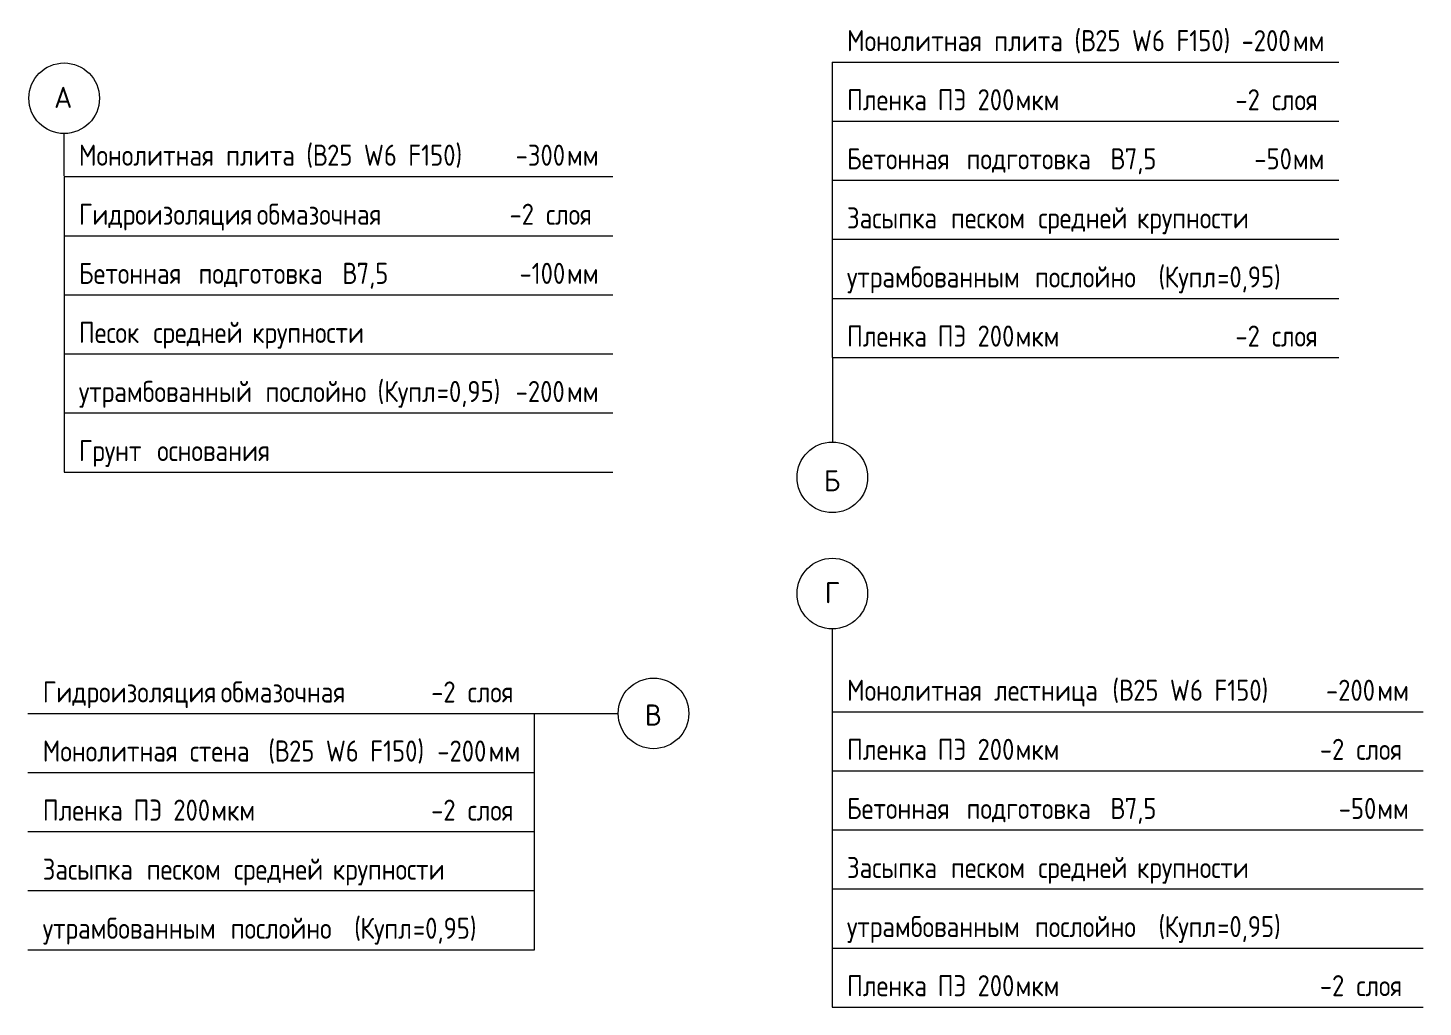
# Model space of a CAD drawing. Header units: millimetres. Extents: x 28039 to 90647, y -4005 to 79470.
# Drawn here: x 76233 to 84496, y -519 to 5282 of the extents above; entities that cross this region are included whole.
import ezdxf

# ---------------------------------------------------------------- set-up
doc = ezdxf.new("R2010")
doc.units = ezdxf.units.MM
doc.layers.add('AA_Vinoska', color=7, linetype='Continuous', lineweight=9)
doc.styles.add('GOST Common_1', font='GOST_Common.ttf', dxfattribs={"height": 125})
doc.styles.add('ISOCPEUR_3', font='isocpeur.TTF', dxfattribs={"width": 0.85, "height": 125})

# ---------------------------------------------------------------- blocks, each defined once
blk = doc.blocks.new('010_Флажок - ФПм-3714634-Флажки')
at = {"layer": 'AA_Vinoska'}
for p, q in [((1548.6, 4401), (1548.6, 4051)), ((1548.6, 4401), (4798.6, 4401)), ((1548.6, 4051), (4798.6, 4051)), ((1548.6, 4051), (1548.6, 3701)), ((1548.6, 3701), (1548.6, 3351)), ((1548.6, 3701), (4798.6, 3701)), ((1548.6, 3351), (1548.6, 3001)), ((1548.6, 3351), (4798.6, 3351)), ((1548.6, 3001), (1548.6, 2651)), ((1548.6, 3001), (4798.6, 3001)), ((1548.6, 2651), (4798.6, 2651))]:
    blk.add_line(p, q, dxfattribs=at)
blk = doc.blocks.new('010_Флажок - ППм-3714639-Флажки')
at = {"layer": 'AA_Vinoska'}
for p, q in [((6097.8, 5079.5), (6097.8, 4729.5)), ((6097.8, 5079.5), (9097.8, 5079.5)), ((6097.8, 4729.5), (9097.8, 4729.5)), ((6097.8, 4729.5), (6097.8, 4379.5)), ((6097.8, 4379.5), (6097.8, 4029.5)), ((6097.8, 4379.5), (9097.8, 4379.5)), ((6097.8, 4029.5), (6097.8, 3679.5)), ((6097.8, 4029.5), (9097.8, 4029.5)), ((6097.8, 3679.5), (6097.8, 3329.5)), ((6097.8, 3679.5), (9097.8, 3679.5)), ((6097.8, 3329.5), (9097.8, 3329.5))]:
    blk.add_line(p, q, dxfattribs=at)
blk = doc.blocks.new('010_Флажок - СТм-3714792-Флажки')
at = {"layer": 'AA_Vinoska'}
for p, q in [((1334.6, 1221.1), (4334.6, 1221.1)), ((4334.6, 871.1), (4334.6, 1221.1)), ((1334.6, 871.1), (4334.6, 871.1)), ((4334.6, 521.1), (4334.6, 871.1)), ((1334.6, 521.1), (4334.6, 521.1)), ((4334.6, 171.1), (4334.6, 521.1)), ((1334.6, 171.1), (4334.6, 171.1)), ((4334.6, -178.9), (4334.6, 171.1)), ((1334.6, -178.9), (4334.6, -178.9))]:
    blk.add_line(p, q, dxfattribs=at)
blk = doc.blocks.new('010_Флажок только номер _ТиповАннот_ - Узел В-3714961-Флажки')
at = {"layer": 'AA_Vinoska'}
blk.add_line((4331, 1221.1), (4831, 1221.1), dxfattribs=at)
blk.add_circle((5040, 1221.1), 209.1, dxfattribs=at)
blk = doc.blocks.new('010_Флажок - МЛм-3715258-Флажки')
at = {"layer": 'AA_Vinoska'}
for p, q in [((6097.8, 1231.1), (6097.8, 881.1)), ((6097.8, 1231.1), (9597.8, 1231.1)), ((6097.8, 881.1), (9597.8, 881.1)), ((6097.8, 881.1), (6097.8, 531.1)), ((6097.8, 531.1), (6097.8, 181.1)), ((6097.8, 531.1), (9597.8, 531.1)), ((6097.8, 181.1), (6097.8, -168.9)), ((6097.8, 181.1), (9597.8, 181.1)), ((6097.8, -168.9), (6097.8, -518.9)), ((6097.8, -168.9), (9597.8, -168.9)), ((6097.8, -518.9), (9597.8, -518.9))]:
    blk.add_line(p, q, dxfattribs=at)
blk = doc.blocks.new('010_Флажок только номер _ТиповАннот_ - Узел Г-3715211-Флажки')
at = {"layer": 'AA_Vinoska'}
blk.add_line((6099, 1221.8), (6099, 1721.8), dxfattribs=at)
blk.add_circle((6099, 1930.9), 209.1, dxfattribs=at)
blk = doc.blocks.new('010_Флажок только номер _ТиповАннот_ - Узел А-3718539-Флажки')
at = {"layer": 'AA_Vinoska'}
blk.add_line((1549.2, 4406.2), (1549.2, 4656.2), dxfattribs=at)
blk.add_circle((1549.2, 4865.2), 209.1, dxfattribs=at)
blk = doc.blocks.new('010_Флажок только номер _ТиповАннот_ - Узел Б-3718552-Флажки')
at = {"layer": 'AA_Vinoska'}
blk.add_line((6099, 3328.6), (6099, 2828.6), dxfattribs=at)
blk.add_circle((6099, 2619.5), 209.1, dxfattribs=at)

msp = doc.modelspace()

# ---------------------------------------------------------------- block references
at = {"layer": 'AA_Vinoska'}
for name in ['010_Флажок только номер _ТиповАннот_ - Узел А-3718539-Флажки', '010_Флажок - ППм-3714639-Флажки', '010_Флажок - ФПм-3714634-Флажки', '010_Флажок только номер _ТиповАннот_ - Узел Б-3718552-Флажки', '010_Флажок только номер _ТиповАннот_ - Узел Г-3715211-Флажки', '010_Флажок только номер _ТиповАннот_ - Узел В-3714961-Флажки', '010_Флажок - СТм-3714792-Флажки', '010_Флажок - МЛм-3715258-Флажки']:
    msp.add_blockref(name, (74898.4899, 0), dxfattribs=at)

# ---------------------------------------------------------------- texts
at = {"layer": 'AA_Vinoska', "char_height": 125, "attachment_point": 1}
for s, insert, width, style in [('Монолитная', (81084.2116, 5268.9844), 977.858328, 'ISOCPEUR_3'), ('\\fISOCPEUR|b0|i0|c204|p34|;\\W.85; ', (81891.0254, 5268.9844), 78.364953, 'ISOCPEUR_3'), ('плита', (81955.6829, 5268.9844), 494.039922, 'ISOCPEUR_3'), (' (', (82363.3066, 5268.9844), 129.472531, 'ISOCPEUR_3'), ('\\fISOCPEUR|b0|i0|c204|p34|;\\W.85;В', (82470.1321, 5268.9844), 102.215156, 'ISOCPEUR_3'), ('25 W6 F150)', (82554.4681, 5268.9844), 967.636812, 'ISOCPEUR_3'), ('-200', (83421.0787, 5268.9844), 367.974562, 'ISOCPEUR_3'), ('мм', (83724.6881, 5268.9844), 204.430312, 'ISOCPEUR_3'), ('\\fGOST Common|b0|i0|c204|p34|;А', (76388.4181, 4933.2687), 136.286875, 'GOST Common_1'), ('Пленка', (81084.2116, 4918.9844), 572.404875, 'ISOCPEUR_3'), ('\\fISOCPEUR|b0|i0|c204|p34|;\\W.85; ', (81556.4928, 4918.9844), 78.364953, 'ISOCPEUR_3'), ('ПЭ', (81621.1504, 4918.9844), 204.430312, 'ISOCPEUR_3'), (' 200', (81789.8222, 4918.9844), 354.345875, 'ISOCPEUR_3'), ('мкм', (82082.1868, 4918.9844), 296.423953, 'ISOCPEUR_3'), ('-2 ', (83384.5287, 4918.9844), 262.352234, 'ISOCPEUR_3'), ('слоя', (83600.991, 4918.9844), 354.345875, 'ISOCPEUR_3'), ('Монолитная', (76535.0108, 4590.4925), 977.858328, 'ISOCPEUR_3'), ('\\fISOCPEUR|b0|i0|c204|p34|;\\W.85; ', (77341.8246, 4590.4925), 78.364953, 'ISOCPEUR_3'), ('плита', (77406.4822, 4590.4925), 494.039922, 'ISOCPEUR_3'), (' (', (77814.1059, 4590.4925), 129.472531, 'ISOCPEUR_3'), ('\\fISOCPEUR|b0|i0|c204|p34|;\\W.85;В', (77920.9314, 4590.4925), 102.215156, 'ISOCPEUR_3'), ('25 W6 F150)', (78005.2673, 4590.4925), 967.636812, 'ISOCPEUR_3'), ('-300', (79121.878, 4590.4925), 367.974562, 'ISOCPEUR_3'), ('мм', (79425.4874, 4590.4925), 204.430312, 'ISOCPEUR_3'), ('Бетонная', (81084.2116, 4568.9844), 780.242359, 'ISOCPEUR_3'), ('\\fISOCPEUR|b0|i0|c204|p34|;\\W.85; ', (81727.9759, 4568.9844), 78.364953, 'ISOCPEUR_3'), ('\\fISOCPEUR|b0|i0|c204|p34|;\\W.85; ', (82579.7688, 4568.9844), 78.364953, 'ISOCPEUR_3'), ('\\fISOCPEUR|b0|i0|c204|p34|;\\W.85;В', (82644.4264, 4568.9844), 102.215156, 'ISOCPEUR_3'), ('7,5', (82728.7623, 4568.9844), 228.280516, 'ISOCPEUR_3'), ('-50', (83496.7287, 4568.9844), 275.980922, 'ISOCPEUR_3'), ('подготовка', (81792.6334, 4568.9844), 954.008125, 'ISOCPEUR_3'), ('мм', (83724.4358, 4568.9844), 204.430312, 'ISOCPEUR_3'), ('Гидроизоляция', (76535.0108, 4240.4925), 1199.3245, 'ISOCPEUR_3'), ('\\fISOCPEUR|b0|i0|c204|p34|;\\W.85; ', (77524.5525, 4240.4925), 78.364953, 'ISOCPEUR_3'), ('обмазочная', (77589.21, 4240.4925), 943.786609, 'ISOCPEUR_3'), ('-2 ', (79085.328, 4240.4925), 262.352234, 'ISOCPEUR_3'), ('Засыпка', (81084.2116, 4218.9844), 667.805687, 'ISOCPEUR_3'), ('\\fISOCPEUR|b0|i0|c204|p34|;\\W.85; ', (81635.2063, 4218.9844), 78.364953, 'ISOCPEUR_3'), ('\\fISOCPEUR|b0|i0|c204|p34|;\\W.85; ', (82152.4668, 4218.9844), 78.364953, 'ISOCPEUR_3'), ('средней', (82217.1243, 4218.9844), 630.326797, 'ISOCPEUR_3'), ('\\fISOCPEUR|b0|i0|c204|p34|;\\W.85; ', (82737.1959, 4218.9844), 78.364953, 'ISOCPEUR_3'), ('слоя', (79301.7902, 4240.4925), 354.345875, 'ISOCPEUR_3'), ('песком', (81699.8639, 4218.9844), 548.554672, 'ISOCPEUR_3'), ('крупности', (82801.8535, 4218.9844), 838.164281, 'ISOCPEUR_3'), ('Бетонная', (76535.0108, 3890.4925), 780.242359, 'ISOCPEUR_3'), ('\\fISOCPEUR|b0|i0|c204|p34|;\\W.85; ', (77178.7751, 3890.4925), 78.364953, 'ISOCPEUR_3'), ('\\fISOCPEUR|b0|i0|c204|p34|;\\W.85; ', (78030.5681, 3890.4925), 78.364953, 'ISOCPEUR_3'), ('\\fISOCPEUR|b0|i0|c204|p34|;\\W.85;В', (78095.2256, 3890.4925), 102.215156, 'ISOCPEUR_3'), ('7,5', (78179.5616, 3890.4925), 228.280516, 'ISOCPEUR_3'), ('-100', (79144.403, 3890.4925), 340.717187, 'ISOCPEUR_3'), ('подготовка', (77243.4327, 3890.4925), 954.008125, 'ISOCPEUR_3'), ('мм', (79425.5228, 3890.4925), 204.430312, 'ISOCPEUR_3'), ('утрамбованным', (81084.2116, 3868.9844), 1270.875109, 'ISOCPEUR_3'), ('\\fISOCPEUR|b0|i0|c204|p34|;\\W.85; ', (82132.7884, 3868.9844), 78.364953, 'ISOCPEUR_3'), ('послойно', (82197.4459, 3868.9844), 722.320437, 'ISOCPEUR_3'), ('  (', (82793.4199, 3868.9844), 207.837484, 'ISOCPEUR_3'), ('Купл', (82964.903, 3868.9844), 378.196078, 'ISOCPEUR_3'), ('=0,95)', (83276.9459, 3868.9844), 463.375375, 'ISOCPEUR_3'), ('Песок', (76535.0108, 3540.4925), 456.561031, 'ISOCPEUR_3'), ('\\fISOCPEUR|b0|i0|c204|p34|;\\W.85; ', (76911.7113, 3540.4925), 78.364953, 'ISOCPEUR_3'), ('средней', (76976.3689, 3540.4925), 630.326797, 'ISOCPEUR_3'), ('\\fISOCPEUR|b0|i0|c204|p34|;\\W.85; ', (77496.4405, 3540.4925), 78.364953, 'ISOCPEUR_3'), ('крупности', (77561.098, 3540.4925), 838.164281, 'ISOCPEUR_3'), ('Пленка', (81084.2116, 3518.9844), 572.404875, 'ISOCPEUR_3'), ('\\fISOCPEUR|b0|i0|c204|p34|;\\W.85; ', (81556.4928, 3518.9844), 78.364953, 'ISOCPEUR_3'), ('ПЭ', (81621.1504, 3518.9844), 204.430312, 'ISOCPEUR_3'), (' 200', (81789.8222, 3518.9844), 354.345875, 'ISOCPEUR_3'), ('мкм', (82082.1868, 3518.9844), 296.423953, 'ISOCPEUR_3'), ('-2 ', (83384.5287, 3518.9844), 262.352234, 'ISOCPEUR_3'), ('слоя', (83600.991, 3518.9844), 354.345875, 'ISOCPEUR_3'), ('утрамбованный', (76535.0108, 3190.4925), 1260.653594, 'ISOCPEUR_3'), ('\\fISOCPEUR|b0|i0|c204|p34|;\\W.85; ', (77575.154, 3190.4925), 78.364953, 'ISOCPEUR_3'), ('послойно', (77639.8116, 3190.4925), 722.320438, 'ISOCPEUR_3'), (' (', (78235.7855, 3190.4925), 129.472531, 'ISOCPEUR_3'), ('Купл', (78342.6111, 3190.4925), 378.196078, 'ISOCPEUR_3'), ('=0,95)', (78654.654, 3190.4925), 463.375375, 'ISOCPEUR_3'), ('-200', (79121.878, 3190.4925), 367.974562, 'ISOCPEUR_3'), ('мм', (79425.4874, 3190.4925), 204.430312, 'ISOCPEUR_3'), ('Грунт', (76535.0108, 2840.4925), 483.818406, 'ISOCPEUR_3'), ('\\fISOCPEUR|b0|i0|c204|p34|;\\W.85; ', (76934.2009, 2840.4925), 78.364953, 'ISOCPEUR_3'), ('основания', (76998.8585, 2840.4925), 824.535594, 'ISOCPEUR_3'), ('\\fGOST Common|b0|i0|c204|p34|;Б', (80947.4695, 2662.3833), 120.253125, 'GOST Common_1'), ('\\fGOST Common|b0|i0|c204|p34|;Г', (80952.4695, 1998.8866), 108.227812, 'GOST Common_1'), ('Гидроизоляция', (76320.9284, 1410.6302), 1199.3245, 'ISOCPEUR_3'), ('\\fISOCPEUR|b0|i0|c204|p34|;\\W.85; ', (77310.4701, 1410.6302), 78.364953, 'ISOCPEUR_3'), ('обмазочная', (77375.1277, 1410.6302), 943.786609, 'ISOCPEUR_3'), ('-2 ', (78621.2456, 1410.6302), 262.352234, 'ISOCPEUR_3'), ('Монолитная', (81084.2116, 1420.6302), 977.858328, 'ISOCPEUR_3'), ('\\fISOCPEUR|b0|i0|c204|p34|;\\W.85; ', (81891.0254, 1420.6302), 78.364953, 'ISOCPEUR_3'), (' (', (82588.2024, 1420.6302), 129.472531, 'ISOCPEUR_3'), ('\\fISOCPEUR|b0|i0|c204|p34|;\\W.85;В', (82695.028, 1420.6302), 102.215156, 'ISOCPEUR_3'), ('25 W6 F150)', (82779.3639, 1420.6302), 967.636812, 'ISOCPEUR_3'), ('-200', (83921.0787, 1420.6302), 367.974562, 'ISOCPEUR_3'), ('слоя', (78837.7079, 1410.6302), 354.345875, 'ISOCPEUR_3'), ('лестница', (81955.6829, 1420.6302), 766.613672, 'ISOCPEUR_3'), ('мм', (84224.6881, 1420.6302), 204.430312, 'ISOCPEUR_3'), ('\\fGOST Common|b0|i0|c204|p34|;В', (79887.2544, 1273.894), 124.261562, 'GOST Common_1'), ('Монолитная', (76320.9284, 1060.6302), 977.858328, 'ISOCPEUR_3'), ('\\fISOCPEUR|b0|i0|c204|p34|;\\W.85; ', (77127.7422, 1060.6302), 78.364953, 'ISOCPEUR_3'), ('стена', (77192.3998, 1060.6302), 480.411234, 'ISOCPEUR_3'), (' (', (77588.7787, 1060.6302), 129.472531, 'ISOCPEUR_3'), ('\\fISOCPEUR|b0|i0|c204|p34|;\\W.85;В', (77695.6042, 1060.6302), 102.215156, 'ISOCPEUR_3'), ('25 W6 F150)', (77779.9402, 1060.6302), 967.636812, 'ISOCPEUR_3'), ('-200', (78657.7956, 1060.6302), 367.974562, 'ISOCPEUR_3'), ('мм', (78961.405, 1060.6302), 204.430312, 'ISOCPEUR_3'), ('Пленка', (81084.2116, 1070.6302), 572.404875, 'ISOCPEUR_3'), ('\\fISOCPEUR|b0|i0|c204|p34|;\\W.85; ', (81556.4928, 1070.6302), 78.364953, 'ISOCPEUR_3'), ('ПЭ', (81621.1504, 1070.6302), 204.430312, 'ISOCPEUR_3'), (' 200', (81789.8222, 1070.6302), 354.345875, 'ISOCPEUR_3'), ('мкм', (82082.1868, 1070.6302), 296.423953, 'ISOCPEUR_3'), ('-2 ', (83884.5287, 1070.6302), 262.352234, 'ISOCPEUR_3'), ('слоя', (84100.991, 1070.6302), 354.345875, 'ISOCPEUR_3'), ('Пленка', (76320.9284, 710.6302), 572.404875, 'ISOCPEUR_3'), ('\\fISOCPEUR|b0|i0|c204|p34|;\\W.85; ', (76793.2097, 710.6302), 78.364953, 'ISOCPEUR_3'), ('ПЭ', (76857.8672, 710.6302), 204.430312, 'ISOCPEUR_3'), (' 200', (77026.5391, 710.6302), 354.345875, 'ISOCPEUR_3'), ('мкм', (77318.9037, 710.6302), 296.423953, 'ISOCPEUR_3'), ('-2 ', (78621.2456, 710.6302), 262.352234, 'ISOCPEUR_3'), ('слоя', (78837.7079, 710.6302), 354.345875, 'ISOCPEUR_3'), ('Бетонная', (81084.2116, 720.6302), 780.242359, 'ISOCPEUR_3'), ('\\fISOCPEUR|b0|i0|c204|p34|;\\W.85; ', (81727.9759, 720.6302), 78.364953, 'ISOCPEUR_3'), ('подготовка', (81792.6334, 720.6302), 954.008125, 'ISOCPEUR_3'), ('\\fISOCPEUR|b0|i0|c204|p34|;\\W.85; ', (82579.7688, 720.6302), 78.364953, 'ISOCPEUR_3'), ('\\fISOCPEUR|b0|i0|c204|p34|;\\W.85;В', (82644.4264, 720.6302), 102.215156, 'ISOCPEUR_3'), ('7,5', (82728.7623, 720.6302), 228.280516, 'ISOCPEUR_3'), ('-50', (83996.7287, 720.6302), 275.980922, 'ISOCPEUR_3'), ('мм', (84224.4358, 720.6302), 204.430312, 'ISOCPEUR_3'), ('Засыпка', (76320.9284, 360.6302), 667.805687, 'ISOCPEUR_3'), ('\\fISOCPEUR|b0|i0|c204|p34|;\\W.85; ', (76871.9232, 360.6302), 78.364953, 'ISOCPEUR_3'), ('\\fISOCPEUR|b0|i0|c204|p34|;\\W.85; ', (77389.1836, 360.6302), 78.364953, 'ISOCPEUR_3'), ('средней', (77453.8412, 360.6302), 630.326797, 'ISOCPEUR_3'), ('\\fISOCPEUR|b0|i0|c204|p34|;\\W.85; ', (77973.9128, 360.6302), 78.364953, 'ISOCPEUR_3'), ('Засыпка', (81084.2116, 370.6302), 667.805687, 'ISOCPEUR_3'), ('\\fISOCPEUR|b0|i0|c204|p34|;\\W.85; ', (81635.2063, 370.6302), 78.364953, 'ISOCPEUR_3'), ('песком', (81699.8639, 370.6302), 548.554672, 'ISOCPEUR_3'), ('\\fISOCPEUR|b0|i0|c204|p34|;\\W.85; ', (82152.4668, 370.6302), 78.364953, 'ISOCPEUR_3'), ('средней', (82217.1243, 370.6302), 630.326797, 'ISOCPEUR_3'), ('\\fISOCPEUR|b0|i0|c204|p34|;\\W.85; ', (82737.1959, 370.6302), 78.364953, 'ISOCPEUR_3'), ('крупности', (82801.8535, 370.6302), 838.164281, 'ISOCPEUR_3'), ('песком', (76936.5808, 360.6302), 548.554672, 'ISOCPEUR_3'), ('крупности', (78038.5704, 360.6302), 838.164281, 'ISOCPEUR_3'), ('утрамбованным', (76320.9284, 10.6302), 1270.875109, 'ISOCPEUR_3'), ('\\fISOCPEUR|b0|i0|c204|p34|;\\W.85; ', (77369.5053, 10.6302), 78.364953, 'ISOCPEUR_3'), ('послойно', (77434.1628, 10.6302), 722.320437, 'ISOCPEUR_3'), ('  (', (78030.1368, 10.6302), 207.837484, 'ISOCPEUR_3'), ('Купл', (78201.6198, 10.6302), 378.196078, 'ISOCPEUR_3'), ('=0,95)', (78513.6628, 10.6302), 463.375375, 'ISOCPEUR_3'), ('утрамбованным', (81084.2116, 20.6302), 1270.875109, 'ISOCPEUR_3'), ('\\fISOCPEUR|b0|i0|c204|p34|;\\W.85; ', (82132.7884, 20.6302), 78.364953, 'ISOCPEUR_3'), ('послойно', (82197.4459, 20.6302), 722.320437, 'ISOCPEUR_3'), ('  (', (82793.4199, 20.6302), 207.837484, 'ISOCPEUR_3'), ('Купл', (82964.903, 20.6302), 378.196078, 'ISOCPEUR_3'), ('=0,95)', (83276.9459, 20.6302), 463.375375, 'ISOCPEUR_3'), ('Пленка', (81084.2116, -329.3698), 572.404875, 'ISOCPEUR_3'), ('\\fISOCPEUR|b0|i0|c204|p34|;\\W.85; ', (81556.4928, -329.3698), 78.364953, 'ISOCPEUR_3'), ('ПЭ', (81621.1504, -329.3698), 204.430312, 'ISOCPEUR_3'), (' 200', (81789.8222, -329.3698), 354.345875, 'ISOCPEUR_3'), ('-2 ', (83884.5287, -329.3698), 262.352234, 'ISOCPEUR_3'), ('мкм', (82082.1868, -329.3698), 296.423953, 'ISOCPEUR_3'), ('слоя', (84100.991, -329.3698), 354.345875, 'ISOCPEUR_3')]:
    msp.add_mtext(s, dxfattribs=dict(at, insert=insert, width=width, style=style))

doc.saveas('drawing.dxf')
